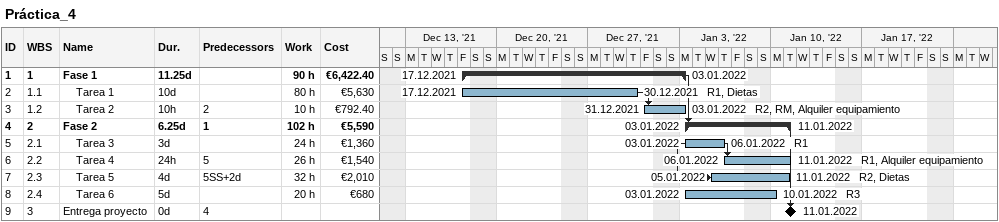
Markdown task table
Práctica_4

| ID | WBS | Task | Duration | Start | Finish | Predecessors | Resources | Work (h) | Cost (€) |
|---|---|---|---|---|---|---|---|---|---|
| 1 | 1 | **Fase 1** | 11.25d | 2021-12-17 | 2022-01-03 |  |  | 90 | 6422.40 |
| 2 | 1.1 | Tarea 1 | 10d | 2021-12-17 | 2021-12-30 |  | R1, Dietas | 80 | 5630 |
| 3 | 1.2 | Tarea 2 | 10h | 2021-12-31 | 2022-01-03 | 2 | R2, RM, Alquiler equipamiento | 10 | 792.40 |
| 4 | 2 | **Fase 2** | 6.25d | 2022-01-03 | 2022-01-11 | 1 |  | 102 | 5590 |
| 5 | 2.1 | Tarea 3 | 3d | 2022-01-03 | 2022-01-06 |  | R1 | 24 | 1360 |
| 6 | 2.2 | Tarea 4 | 24h | 2022-01-06 | 2022-01-11 | 5 | R1, Alquiler equipamiento | 26 | 1540 |
| 7 | 2.3 | Tarea 5 | 4d | 2022-01-05 | 2022-01-11 | 5SS+2d | R2, Dietas | 32 | 2010 |
| 8 | 2.4 | Tarea 6 | 5d | 2022-01-03 | 2022-01-10 |  | R3 | 20 | 680 |
| 9 | 3 | Entrega proyecto | 0d | 2022-01-11 | 2022-01-11 | 4 |  |  |  |
